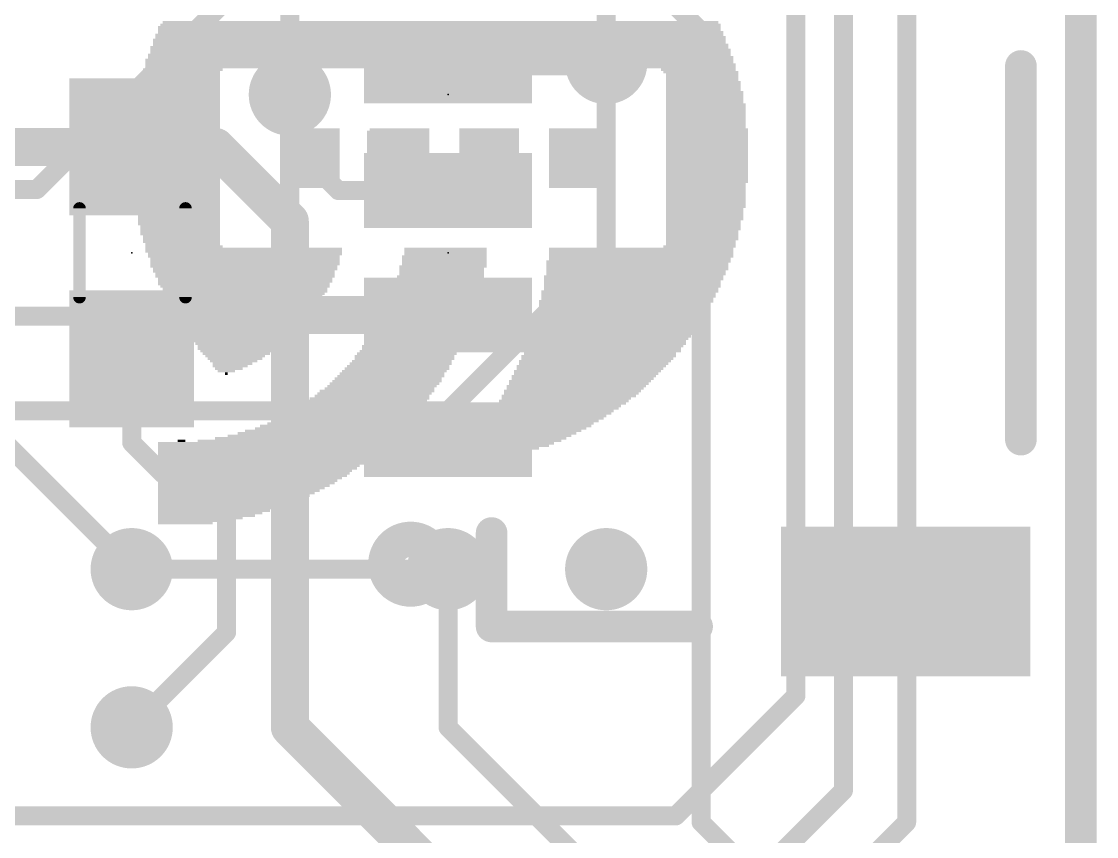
# Model space of a CAD drawing. Extents: x -41 to 66, y -18 to 51.
# Drawn here: x 16.9 to 25.53, y 15.63 to 22.18 of the extents above; entities that cross this region are included whole.
import ezdxf

# ---------------------------------------------------------------- set-up
doc = ezdxf.new("R2010")
doc.units = 0
for name, color, linetype in [('1', 12, 'CONTINUOUS'), ('16', 132, 'CONTINUOUS'), ('18', 110, 'CONTINUOUS'), ('20', 31, 'CONTINUOUS'), ('21', 41, 'CONTINUOUS'), ('22', 40, 'CONTINUOUS'), ('23', 53, 'CONTINUOUS'), ('24', 53, 'CONTINUOUS'), ('51', 53, 'CONTINUOUS')]:
    doc.layers.add(name, color=color, linetype=linetype)

# ---------------------------------------------------------------- blocks, each defined once
blk = doc.blocks.new('RECT')
blk.add_solid([(-0.5, -0.5), (0.5, -0.5), (-0.5, 0.5), (0.5, 0.5)])
blk = doc.blocks.new('ROUNDV')
at = {"const_width": 0.5}
blk.add_lwpolyline([(0, -0.25, 1), (0, 0.25, 1), (0, -0.25)], format="xyb", dxfattribs=at)

msp = doc.modelspace()

# ---------------------------------------------------------------- linework, layer by layer
at = {"layer": '1'}
for points, const_width in [([(25.4, 50.8), (25.4, 0)], 0.254), ([(19.05, 21.59), (19.05, 25.4)], 0.1524), ([(22.352, 22.098), (20.32, 24.13)], 0.1524), ([(22.352, 15.748), (22.352, 22.098)], 0.1524), ([(20.32, 21.82), (21.566, 21.82)], 0.1524), ([(21.566, 21.82), (21.59, 21.844)], 0.1524), ([(19.05, 21.59), (19.05, 21.209)], 0.1524), ([(17.78, 21.17), (16.422, 21.17)], 0.3048), ([(17.78, 21.17), (18.454, 21.17)], 0.3048), ([(19.05, 20.574), (18.454, 21.17)], 0.3048), ([(19.05, 21.209), (19.439, 20.82)], 0.1524), ([(20.32, 20.82), (19.439, 20.82)], 0.1524), ([(19.05, 19.812), (19.05, 20.574)], 0.3048), ([(19.058, 19.82), (19.05, 19.812)], 0.3048), ([(19.05, 16.51), (19.05, 19.812)], 0.3048), ([(20.32, 19.82), (19.058, 19.82)], 0.3048), ([(17.78, 19.47), (17.78, 18.796)], 0.1524), ([(16.51, 19.05), (17.78, 17.78)], 0.1524), ([(17.78, 18.796), (18.034, 18.542)], 0.1524), ([(18.034, 18.542), (18.288, 18.542)], 0.1524), ([(18.288, 18.542), (18.542, 18.288)], 0.1524), ([(18.542, 18.288), (18.542, 17.272)], 0.1524), ([(20.32, 16.51), (20.32, 17.78)], 0.1524), ([(18.542, 17.272), (17.78, 16.51)], 0.1524), ([(19.05, 16.51), (21.59, 13.97)], 0.3048), ([(22.86, 13.97), (20.32, 16.51)], 0.1524), ([(24.13, 13.97), (22.352, 15.748)], 0.1524)]:
    msp.add_lwpolyline(points, dxfattribs=dict(at, const_width=const_width))
for points, const_width in [([(22.3901, 22.098, 1), (22.3139, 22.098)], 0.0762), ([(22.3251, 22.0711, 1), (22.3789, 22.1249)], 0.0762), ([(20.32, 21.8581, 1), (20.32, 21.7819)], 0.0762), ([(21.5391, 21.8469, 1), (21.5929, 21.7931)], 0.0762), ([(21.6169, 21.8171, 1), (21.5631, 21.8709)], 0.0762), ([(21.566, 21.7819, 1), (21.566, 21.8581)], 0.0762), ([(19.0881, 21.59, 1), (19.0119, 21.59)], 0.0762), ([(19.0119, 21.59, 1), (19.0881, 21.59)], 0.0762), ([(17.78, 21.2462, 1), (17.78, 21.0938)], 0.1524), ([(17.78, 21.0938, 1), (17.78, 21.2462)], 0.1524), ([(18.5079, 21.2239, 1), (18.4001, 21.1161)], 0.1524), ([(18.454, 21.0938, 1), (18.454, 21.2462)], 0.1524), ([(19.0119, 21.209, 1), (19.0881, 21.209)], 0.0762), ([(19.0769, 21.2359, 1), (19.0231, 21.1821)], 0.0762), ([(19.439, 20.8581, 1), (19.439, 20.7819)], 0.0762), ([(20.32, 20.7819, 1), (20.32, 20.8581)], 0.0762), ([(19.4121, 20.7931, 1), (19.4659, 20.8469)], 0.0762), ([(19.1262, 20.574, 1), (18.9738, 20.574)], 0.1524), ([(18.9961, 20.5201, 1), (19.1039, 20.6279)], 0.1524), ([(19.1262, 19.812, 1), (18.9738, 19.812)], 0.1524), ([(18.9961, 19.8659, 1), (19.1039, 19.7581)], 0.1524), ([(19.058, 19.8962, 1), (19.058, 19.7438)], 0.1524), ([(19.1119, 19.7661, 1), (19.0041, 19.8739)], 0.1524), ([(20.32, 19.7438, 1), (20.32, 19.8962)], 0.1524), ([(18.9738, 19.812, 1), (19.1262, 19.812)], 0.1524), ([(17.8181, 19.47, 1), (17.7419, 19.47)], 0.0762), ([(17.7419, 18.796, 1), (17.8181, 18.796)], 0.0762), ([(17.8069, 18.8229, 1), (17.7531, 18.7691)], 0.0762), ([(18.034, 18.5801, 1), (18.034, 18.5039)], 0.0762), ([(18.0071, 18.5151, 1), (18.0609, 18.5689)], 0.0762), ([(18.3149, 18.5689, 1), (18.2611, 18.5151)], 0.0762), ([(18.288, 18.5039, 1), (18.288, 18.5801)], 0.0762), ([(18.5801, 18.288, 1), (18.5039, 18.288)], 0.0762), ([(18.5151, 18.2611, 1), (18.5689, 18.3149)], 0.0762), ([(17.7531, 17.7531, 1), (17.8069, 17.8069)], 0.0762), ([(20.3581, 17.78, 1), (20.2819, 17.78)], 0.0762), ([(18.5039, 17.272, 1), (18.5801, 17.272)], 0.0762), ([(18.5689, 17.2451, 1), (18.5151, 17.2989)], 0.0762), ([(19.1039, 16.5639, 1), (18.9961, 16.4561)], 0.1524), ([(17.7531, 16.5369, 1), (17.8069, 16.4831)], 0.0762), ([(18.9738, 16.51, 1), (19.1262, 16.51)], 0.1524), ([(20.3469, 16.5369, 1), (20.2931, 16.4831)], 0.0762), ([(20.2819, 16.51, 1), (20.3581, 16.51)], 0.0762), ([(22.3789, 15.7749, 1), (22.3251, 15.7211)], 0.0762), ([(22.3139, 15.748, 1), (22.3901, 15.748)], 0.0762)]:
    msp.add_lwpolyline(points, format="xyb", dxfattribs=dict(at, const_width=const_width))
at = {"layer": '16'}
for points, const_width in [([(25.4, 50.8), (25.4, 0)], 0.254), ([(24.003, 15.748), (24.003, 35.941)], 0.1524), ([(23.495, 16.002), (23.495, 34.925)], 0.1524), ([(23.114, 16.764), (23.114, 30.226)], 0.1524), ([(17.018, 20.828), (20.32, 24.13)], 0.1524), ([(21.59, 21.844), (21.59, 24.13)], 0.1524), ([(21.59, 20.32), (21.59, 21.844)], 0.1524), ([(19.05, 20.32), (19.05, 21.59)], 0.1524), ([(12.827, 20.828), (17.018, 20.828)], 0.1524), ([(18.542, 19.812), (19.05, 20.32)], 0.1524), ([(20.32, 19.05), (21.59, 20.32)], 0.1524), ([(11.176, 19.812), (18.542, 19.812)], 0.1524), ([(11.43, 19.05), (20.32, 19.05)], 0.1524), ([(17.78, 17.78), (20.32, 17.78)], 0.1524), ([(22.1488, 15.7988), (23.114, 16.764)], 0.1524), ([(22.733, 15.24), (23.495, 16.002)], 0.1524), ([(15.5509, 15.7988), (22.1488, 15.7988)], 0.1524), ([(22.86, 14.605), (24.003, 15.748)], 0.1524)]:
    msp.add_lwpolyline(points, dxfattribs=dict(at, const_width=const_width))
at = {"layer": '16', "const_width": 0.0762}
for points in [[(21.6281, 21.844, 1), (21.5519, 21.844)], [(21.5519, 21.844, 1), (21.6281, 21.844)], [(19.0881, 21.59, 1), (19.0119, 21.59)], [(16.9911, 20.8549, 1), (17.0449, 20.8011)], [(17.018, 20.7899, 1), (17.018, 20.8661)], [(19.0769, 20.2931, 1), (19.0231, 20.3469)], [(21.6169, 20.2931, 1), (21.5631, 20.3469)], [(19.0119, 20.32, 1), (19.0881, 20.32)], [(21.5519, 20.32, 1), (21.6281, 20.32)], [(18.5151, 19.8389, 1), (18.5689, 19.7851)], [(18.542, 19.7739, 1), (18.542, 19.8501)], [(20.2931, 19.0769, 1), (20.3469, 19.0231)], [(20.32, 19.0119, 1), (20.32, 19.0881)], [(17.78, 17.8181, 1), (17.78, 17.7419)], [(20.32, 17.7419, 1), (20.32, 17.8181)], [(23.1409, 16.7371, 1), (23.0871, 16.7909)], [(23.0759, 16.764, 1), (23.1521, 16.764)], [(23.5219, 15.9751, 1), (23.4681, 16.0289)], [(23.4569, 16.002, 1), (23.5331, 16.002)], [(22.1219, 15.8257, 1), (22.1757, 15.7719)], [(22.1488, 15.7607, 1), (22.1488, 15.8369)], [(24.0299, 15.7211, 1), (23.9761, 15.7749)], [(23.9649, 15.748, 1), (24.0411, 15.748)]]:
    msp.add_lwpolyline(points, format="xyb", dxfattribs=at)
at = {"layer": '20', "const_width": 0.2032}
msp.add_lwpolyline([(25.4, 50.8), (25.4, 0)], dxfattribs=at)
at = {"layer": '21', "const_width": 0.254}
for points in [[(24.92, 18.82), (24.92, 21.82)], [(20.67, 17.32), (20.67, 18.07)], [(22.32, 17.32), (20.67, 17.32)]]:
    msp.add_lwpolyline(points, dxfattribs=at)
at = {"layer": '21'}
for points, const_width in [([(24.9835, 21.82, 1), (24.8565, 21.82)], 0.127), ([(24.8565, 18.82, 1), (24.9835, 18.82)], 0.127), ([(20.02, 17.6786, 1), (20.02, 17.9614, 1), (20.02, 17.6786)], 0.4), ([(20.7335, 18.07, 1), (20.6065, 18.07)], 0.127), ([(20.67, 17.3835, 1), (20.67, 17.2565)], 0.127), ([(22.32, 17.2565, 1), (22.32, 17.3835)], 0.127), ([(20.6065, 17.32, 1), (20.7335, 17.32)], 0.127)]:
    msp.add_lwpolyline(points, format="xyb", dxfattribs=dict(at, const_width=const_width))
at = {"layer": '23'}
for p in [(17.78, 20.32), (20.32, 20.32)]:
    msp.add_point(p, dxfattribs=at)
at = {"layer": '24'}
msp.add_point((20.32, 21.59), dxfattribs=at)
at = {"layer": '51', "const_width": 0.1016}
for points in [[(17.361, 20.676), (17.361, 19.964)], [(18.212, 20.676), (18.212, 19.964)]]:
    msp.add_lwpolyline(points, dxfattribs=at)
at = {"layer": '51', "const_width": 0.0508}
for points in [[(17.3864, 20.676, 1), (17.3356, 20.676)], [(18.2374, 20.676, 1), (18.1866, 20.676)], [(17.3356, 19.964, 1), (17.3864, 19.964)], [(18.1866, 19.964, 1), (18.2374, 19.964)]]:
    msp.add_lwpolyline(points, format="xyb", dxfattribs=at)

# ---------------------------------------------------------------- block references
at = {"layer": '1', "rotation": 90}
for p, xscale, yscale in [((20.32, 21.82), 0.6, 1.35), ((20.32, 20.82), 0.6, 1.35), ((20.32, 19.82), 0.6, 1.35), ((20.32, 18.82), 0.6, 1.35), ((23.995, 17.52), 1.2, 2)]:
    msp.add_blockref('RECT', p, dxfattribs=dict(at, xscale=xscale, yscale=yscale))
at = {"layer": '1', "xscale": 1.1, "rotation": 270}
for p in [(17.78, 21.17), (17.78, 19.47)]:
    msp.add_blockref('RECT', p, dxfattribs=at)
at = {"layer": '18', "xscale": 0.6604, "yscale": 0.6604}
for p in [(21.59, 21.844), (21.59, 21.844), (19.05, 21.59), (19.05, 21.59), (17.78, 17.78), (17.78, 17.78), (20.32, 17.78), (20.32, 17.78), (21.59, 17.78), (21.59, 17.78), (17.78, 16.51), (17.78, 16.51)]:
    msp.add_blockref('ROUNDV', p, dxfattribs=at)
at = {"layer": '22', "yscale": 0.02, "rotation": 180}
for p, xscale in [((20.25, 22.13), 4.52), ((20.25, 22.11), 4.52), ((20.26, 22.09), 4.54), ((20.26, 22.15), 4.5), ((20.26, 22.17), 4.46), ((20.25, 22.03), 4.6), ((20.25, 22.01), 4.6), ((20.25, 22.07), 4.56), ((20.26, 22.05), 4.58), ((20.25, 21.97), 4.64), ((20.26, 21.95), 4.66), ((20.26, 21.93), 4.66), ((20.26, 21.99), 4.62), ((20.25, 21.87), 4.72), ((20.25, 21.85), 4.72), ((20.26, 21.83), 4.74), ((20.25, 21.91), 4.68), ((20.26, 21.89), 4.7), ((18.19, 21.79), 0.64), ((18.18, 21.77), 0.62), ((18.18, 21.75), 0.62), ((20.26, 21.81), 4.74), ((22.33, 21.79), 0.6), ((22.35, 21.77), 0.6), ((22.36, 21.75), 0.58), ((18.17, 21.71), 0.64), ((18.17, 21.69), 0.64), ((18.17, 21.67), 0.64), ((18.18, 21.73), 0.62), ((22.36, 21.73), 0.58), ((22.36, 21.71), 0.58), ((22.37, 21.69), 0.6), ((22.37, 21.67), 0.6), ((18.16, 21.65), 0.66), ((18.16, 21.63), 0.66), ((18.16, 21.61), 0.66), ((18.16, 21.59), 0.66), ((18.16, 21.57), 0.66), ((22.37, 21.65), 0.6), ((22.37, 21.63), 0.6), ((22.38, 21.61), 0.62), ((22.38, 21.59), 0.62), ((22.38, 21.57), 0.62), ((18.15, 21.53), 0.68), ((18.15, 21.51), 0.68), ((18.15, 21.49), 0.68), ((18.16, 21.55), 0.66), ((22.38, 21.55), 0.62), ((22.38, 21.53), 0.62), ((22.39, 21.51), 0.64), ((22.39, 21.49), 0.64), ((18.14, 21.43), 0.7), ((18.14, 21.41), 0.7), ((18.15, 21.47), 0.68), ((18.15, 21.45), 0.68), ((22.39, 21.47), 0.64), ((22.39, 21.45), 0.64), ((22.39, 21.43), 0.64), ((22.39, 21.41), 0.64), ((18.14, 21.39), 0.7), ((18.14, 21.37), 0.7), ((18.14, 21.35), 0.7), ((18.14, 21.33), 0.7), ((22.39, 21.39), 0.64), ((22.39, 21.37), 0.64), ((22.39, 21.35), 0.64), ((22.39, 21.33), 0.64), ((18.14, 21.31), 0.7), ((18.14, 21.29), 0.7), ((18.14, 21.27), 0.7), ((18.14, 21.25), 0.7), ((18.14, 21.23), 0.7), ((19.21, 21.29), 0.48), ((19.21, 21.27), 0.48), ((19.21, 21.25), 0.48), ((19.21, 21.23), 0.48), ((19.22, 21.31), 0.46), ((19.92, 21.29), 0.5), ((19.92, 21.27), 0.5), ((19.92, 21.25), 0.5), ((19.92, 21.23), 0.5), ((19.93, 21.31), 0.48), ((20.65, 21.31), 0.48), ((20.65, 21.29), 0.48), ((20.65, 21.27), 0.48), ((20.65, 21.25), 0.48), ((20.65, 21.23), 0.48), ((21.36, 21.31), 0.46), ((21.37, 21.29), 0.48), ((21.37, 21.27), 0.48), ((21.37, 21.25), 0.48), ((21.37, 21.23), 0.48), ((22.4, 21.31), 0.66), ((22.4, 21.29), 0.66), ((22.4, 21.27), 0.66), ((22.4, 21.25), 0.66), ((22.4, 21.23), 0.66), ((18.13, 21.17), 0.72), ((18.13, 21.15), 0.72), ((18.14, 21.21), 0.7), ((18.14, 21.19), 0.7), ((19.21, 21.21), 0.48), ((19.21, 21.19), 0.48), ((19.21, 21.17), 0.48), ((19.21, 21.15), 0.48), ((19.92, 21.21), 0.5), ((19.92, 21.19), 0.5), ((19.92, 21.17), 0.5), ((19.92, 21.15), 0.5), ((20.65, 21.21), 0.48), ((20.65, 21.19), 0.48), ((20.65, 21.17), 0.48), ((20.65, 21.15), 0.48), ((21.37, 21.21), 0.48), ((21.37, 21.19), 0.48), ((21.37, 21.17), 0.48), ((21.37, 21.15), 0.48), ((22.4, 21.21), 0.66), ((22.4, 21.19), 0.66), ((22.4, 21.17), 0.66), ((22.4, 21.15), 0.66), ((18.13, 21.13), 0.72), ((18.13, 21.11), 0.72), ((18.13, 21.09), 0.72), ((18.13, 21.07), 0.72), ((19.21, 21.13), 0.48), ((19.21, 21.11), 0.48), ((19.21, 21.09), 0.48), ((19.21, 21.07), 0.48), ((19.92, 21.13), 0.5), ((19.92, 21.11), 0.5), ((19.92, 21.09), 0.5), ((19.92, 21.07), 0.5), ((20.65, 21.13), 0.48), ((20.65, 21.11), 0.48), ((20.65, 21.09), 0.48), ((20.65, 21.07), 0.48), ((21.37, 21.13), 0.48), ((21.37, 21.11), 0.48), ((21.37, 21.09), 0.48), ((21.37, 21.07), 0.48), ((22.4, 21.13), 0.66), ((22.4, 21.11), 0.66), ((22.4, 21.09), 0.66), ((22.4, 21.07), 0.66), ((18.13, 21.05), 0.72), ((18.13, 21.03), 0.72), ((18.14, 21.01), 0.7), ((18.14, 20.99), 0.7), ((18.14, 20.97), 0.7), ((19.21, 21.05), 0.48), ((19.21, 21.03), 0.48), ((19.21, 21.01), 0.48), ((19.21, 20.99), 0.48), ((19.21, 20.97), 0.48), ((19.92, 21.05), 0.5), ((19.92, 21.03), 0.5), ((19.92, 21.01), 0.5), ((19.92, 20.99), 0.5), ((19.92, 20.97), 0.5), ((20.65, 21.05), 0.48), ((20.65, 21.03), 0.48), ((20.65, 21.01), 0.48), ((20.65, 20.99), 0.48), ((20.65, 20.97), 0.48), ((21.37, 21.05), 0.48), ((21.37, 21.03), 0.48), ((21.37, 21.01), 0.48), ((21.37, 20.99), 0.48), ((21.37, 20.97), 0.48), ((22.4, 21.05), 0.66), ((22.4, 21.03), 0.66), ((22.4, 21.01), 0.66), ((22.4, 20.99), 0.66), ((22.4, 20.97), 0.66), ((18.14, 20.95), 0.7), ((18.14, 20.93), 0.7), ((18.14, 20.91), 0.7), ((18.14, 20.89), 0.7), ((19.21, 20.95), 0.48), ((19.21, 20.93), 0.48), ((19.21, 20.91), 0.48), ((19.21, 20.89), 0.48), ((19.92, 20.95), 0.5), ((19.92, 20.93), 0.5), ((19.92, 20.91), 0.5), ((19.92, 20.89), 0.5), ((20.65, 20.95), 0.48), ((20.65, 20.93), 0.48), ((20.65, 20.91), 0.48), ((20.65, 20.89), 0.48), ((21.37, 20.95), 0.48), ((21.37, 20.93), 0.48), ((21.37, 20.91), 0.48), ((21.37, 20.89), 0.48), ((22.4, 20.95), 0.66), ((22.4, 20.93), 0.66), ((22.4, 20.91), 0.66), ((22.4, 20.89), 0.66), ((18.14, 20.87), 0.7), ((18.14, 20.85), 0.7), ((18.14, 20.83), 0.7), ((18.14, 20.81), 0.7), ((19.21, 20.87), 0.48), ((19.22, 20.85), 0.46), ((19.92, 20.87), 0.5), ((19.93, 20.85), 0.48), ((20.65, 20.87), 0.48), ((20.65, 20.85), 0.48), ((21.37, 20.87), 0.48), ((21.36, 20.85), 0.46), ((22.39, 20.87), 0.64), ((22.39, 20.85), 0.64), ((22.39, 20.83), 0.64), ((22.39, 20.81), 0.64), ((18.14, 20.79), 0.7), ((18.14, 20.77), 0.7), ((18.14, 20.75), 0.7), ((18.15, 20.73), 0.68), ((18.15, 20.71), 0.68), ((22.39, 20.79), 0.64), ((22.39, 20.77), 0.64), ((22.39, 20.75), 0.64), ((22.39, 20.73), 0.64), ((22.39, 20.71), 0.64), ((18.15, 20.69), 0.68), ((18.15, 20.67), 0.68), ((18.16, 20.65), 0.66), ((18.16, 20.63), 0.66), ((22.39, 20.69), 0.64), ((22.38, 20.67), 0.62), ((22.38, 20.65), 0.62), ((22.38, 20.63), 0.62), ((18.16, 20.61), 0.66), ((18.16, 20.59), 0.66), ((18.16, 20.57), 0.66), ((18.16, 20.55), 0.66), ((22.38, 20.61), 0.62), ((22.38, 20.59), 0.62), ((22.37, 20.57), 0.6), ((22.37, 20.55), 0.6), ((18.17, 20.53), 0.64), ((18.17, 20.51), 0.64), ((18.17, 20.49), 0.64), ((18.17, 20.47), 0.64), ((18.18, 20.45), 0.62), ((22.37, 20.53), 0.6), ((22.37, 20.51), 0.6), ((22.36, 20.49), 0.58), ((22.36, 20.47), 0.58), ((22.36, 20.45), 0.58), ((18.18, 20.43), 0.62), ((18.18, 20.41), 0.62), ((18.19, 20.39), 0.6), ((18.2, 20.37), 0.62), ((22.34, 20.37), 0.58), ((22.36, 20.43), 0.58), ((22.35, 20.41), 0.56), ((22.35, 20.39), 0.56), ((18.68, 20.35), 1.58), ((18.68, 20.33), 1.58), ((18.69, 20.31), 1.56), ((18.68, 20.29), 1.54), ((20.29, 20.29), 0.68), ((20.3, 20.35), 0.66), ((20.3, 20.33), 0.66), ((20.3, 20.31), 0.66), ((21.87, 20.35), 1.48), ((21.87, 20.33), 1.48), ((21.87, 20.31), 1.48), ((21.87, 20.29), 1.48), ((18.69, 20.27), 1.52), ((18.69, 20.25), 1.52), ((18.69, 20.23), 1.52), ((18.68, 20.21), 1.5), ((18.69, 20.19), 1.48), ((20.28, 20.21), 0.7), ((20.27, 20.19), 0.68), ((20.29, 20.27), 0.68), ((20.29, 20.25), 0.68), ((20.29, 20.23), 0.68), ((21.85, 20.25), 1.48), ((21.84, 20.23), 1.46), ((21.84, 20.21), 1.46), ((21.84, 20.19), 1.46), ((21.86, 20.27), 1.46), ((18.68, 20.17), 1.46), ((18.69, 20.15), 1.44), ((18.69, 20.13), 1.44), ((18.69, 20.11), 1.4), ((20.26, 20.13), 0.7), ((20.26, 20.11), 0.7), ((20.27, 20.17), 0.68), ((20.27, 20.15), 0.68), ((21.81, 20.13), 1.44), ((21.81, 20.11), 1.44), ((21.83, 20.17), 1.44), ((21.83, 20.15), 1.44), ((18.69, 20.09), 1.4), ((18.68, 20.07), 1.38), ((18.69, 20.05), 1.36), ((18.69, 20.03), 1.32), ((20.24, 20.07), 0.7), ((20.24, 20.05), 0.7), ((20.24, 20.03), 0.7), ((20.25, 20.09), 0.68), ((21.8, 20.09), 1.42), ((21.8, 20.07), 1.42), ((21.8, 20.05), 1.42), ((21.79, 20.03), 1.4), ((18.69, 20.01), 1.32), ((18.68, 19.99), 1.3), ((18.68, 19.97), 1.26), ((18.68, 19.95), 1.26), ((18.68, 19.93), 1.22), ((20.21, 19.95), 0.72), ((20.2, 19.93), 0.7), ((20.22, 20.01), 0.7), ((20.22, 19.99), 0.7), ((20.22, 19.97), 0.7), ((21.75, 19.93), 1.4), ((21.78, 20.01), 1.42), ((21.77, 19.99), 1.4), ((21.77, 19.97), 1.4), ((21.76, 19.95), 1.38), ((18.69, 19.91), 1.2), ((18.68, 19.89), 1.18), ((18.68, 19.87), 1.14), ((18.68, 19.85), 1.14), ((20.17, 19.87), 0.72), ((20.17, 19.85), 0.72), ((20.19, 19.91), 0.72), ((20.19, 19.89), 0.72), ((21.71, 19.85), 1.36), ((21.74, 19.91), 1.38), ((21.73, 19.89), 1.36), ((21.73, 19.87), 1.36), ((18.68, 19.83), 1.1), ((18.67, 19.81), 1.08), ((18.67, 19.79), 1.04), ((18.68, 19.77), 1.02), ((20.14, 19.79), 0.74), ((20.14, 19.77), 0.74), ((20.16, 19.83), 0.74), ((20.15, 19.81), 0.72), ((21.68, 19.77), 1.34), ((21.71, 19.83), 1.36), ((21.7, 19.81), 1.34), ((21.69, 19.79), 1.32), ((18.67, 19.73), 0.96), ((18.67, 19.71), 0.92), ((18.66, 19.69), 0.9), ((20.09, 19.69), 0.76), ((20.1, 19.71), 0.74), ((20.12, 19.75), 0.74), ((20.12, 19.73), 0.74), ((21.66, 19.73), 1.34), ((21.65, 19.71), 1.32), ((21.64, 19.69), 1.3), ((21.67, 19.75), 1.32), ((18.66, 19.67), 0.86), ((18.66, 19.65), 0.82), ((18.65, 19.63), 0.8), ((18.65, 19.61), 0.76), ((18.64, 19.59), 0.7), ((20.04, 19.59), 0.78), ((20.05, 19.61), 0.76), ((20.07, 19.65), 0.76), ((20.07, 19.63), 0.76), ((20.09, 19.67), 0.76), ((21.59, 19.61), 1.28), ((21.59, 19.59), 1.28), ((21.62, 19.65), 1.3), ((21.61, 19.63), 1.28), ((21.64, 19.67), 1.3), ((18.64, 19.57), 0.66), ((18.63, 19.55), 0.64), ((18.63, 19.53), 0.6), ((18.62, 19.51), 0.54), ((19.99, 19.51), 0.8), ((20, 19.53), 0.78), ((20.02, 19.57), 0.78), ((20.02, 19.55), 0.78), ((21.56, 19.55), 1.26), ((21.56, 19.53), 1.26), ((21.54, 19.51), 1.22), ((21.58, 19.57), 1.26), ((18.61, 19.49), 0.48), ((18.61, 19.47), 0.44), ((18.6, 19.45), 0.38), ((18.59, 19.43), 0.32), ((19.94, 19.43), 0.82), ((19.95, 19.45), 0.8), ((19.97, 19.49), 0.8), ((19.97, 19.47), 0.8), ((21.5, 19.45), 1.22), ((21.49, 19.43), 1.2), ((21.53, 19.49), 1.24), ((21.52, 19.47), 1.22), ((18.57, 19.41), 0.28), ((18.56, 19.39), 0.22), ((18.54, 19.37), 0.14), ((18.54, 19.35), 0.02), ((19.86, 19.33), 0.86), ((19.87, 19.35), 0.84), ((19.89, 19.37), 0.84), ((19.91, 19.39), 0.84), ((19.92, 19.41), 0.82), ((21.41, 19.33), 1.16), ((21.44, 19.37), 1.18), ((21.43, 19.35), 1.16), ((21.47, 19.41), 1.2), ((21.46, 19.39), 1.18), ((19.79, 19.25), 0.88), ((19.81, 19.27), 0.88), ((19.83, 19.29), 0.88), ((19.84, 19.31), 0.86), ((21.35, 19.25), 1.12), ((21.38, 19.29), 1.14), ((21.37, 19.27), 1.12), ((21.4, 19.31), 1.14), ((19.71, 19.17), 0.92), ((19.73, 19.19), 0.92), ((19.75, 19.21), 0.92), ((19.77, 19.23), 0.88), ((21.29, 19.17), 1.08), ((21.32, 19.21), 1.1), ((21.31, 19.19), 1.08), ((21.34, 19.23), 1.1), ((19.6, 19.07), 1.02), ((19.62, 19.09), 0.98), ((19.65, 19.11), 0.96), ((19.67, 19.13), 0.96), ((19.69, 19.15), 0.96), ((21.23, 19.11), 1.04), ((21.25, 19.13), 1.04), ((21.27, 19.15), 1.04), ((19.49, 18.99), 1.08), ((19.52, 19.01), 1.06), ((19.55, 19.03), 1.04), ((19.58, 19.05), 1.02), ((21.1, 18.99), 0.94), ((21.12, 19.01), 0.94), ((21.15, 19.03), 0.96), ((21.17, 19.05), 0.96), ((19.36, 18.91), 1.18), ((19.39, 18.93), 1.16), ((19.43, 18.95), 1.12), ((19.46, 18.97), 1.1), ((21.01, 18.91), 0.84), ((21.05, 18.95), 0.88), ((21.04, 18.93), 0.86), ((21.08, 18.97), 0.9), ((18.18, 18.81), 0.06), ((19.08, 18.81), 1.54), ((19.16, 18.83), 1.42), ((19.22, 18.85), 1.34), ((19.27, 18.87), 1.28), ((19.31, 18.89), 1.24), ((20.87, 18.81), 0.72), ((20.9, 18.83), 0.74), ((20.95, 18.87), 0.8), ((20.93, 18.85), 0.76), ((20.98, 18.89), 0.82), ((18.91, 18.79), 1.84), ((18.9, 18.77), 1.82), ((18.89, 18.75), 1.8), ((18.88, 18.73), 1.78), ((20.72, 18.73), 0.54), ((20.8, 18.77), 0.66), ((20.76, 18.75), 0.58), ((20.83, 18.79), 0.68), ((18.87, 18.71), 1.76), ((18.86, 18.69), 1.74), ((18.84, 18.67), 1.7), ((18.83, 18.65), 1.68), ((20.52, 18.65), 0.3), ((20.59, 18.67), 0.4), ((20.63, 18.69), 0.44), ((20.68, 18.71), 0.5), ((18.82, 18.63), 1.66), ((18.8, 18.61), 1.62), ((18.79, 18.59), 1.6), ((18.77, 18.57), 1.56), ((18.76, 18.55), 1.54), ((20.45, 18.63), 0.12), ((18.75, 18.53), 1.52), ((18.73, 18.51), 1.48), ((18.71, 18.49), 1.44), ((18.7, 18.47), 1.42), ((18.68, 18.45), 1.38), ((18.66, 18.43), 1.34), ((18.64, 18.41), 1.3), ((18.62, 18.39), 1.26), ((18.6, 18.37), 1.22), ((18.58, 18.35), 1.18), ((18.55, 18.33), 1.12), ((18.53, 18.31), 1.08), ((18.5, 18.29), 1.02), ((18.48, 18.27), 0.98), ((18.44, 18.25), 0.9), ((18.41, 18.23), 0.84), ((18.38, 18.21), 0.78), ((18.33, 18.19), 0.68), ((18.29, 18.17), 0.6), ((18.21, 18.15), 0.44)]:
    msp.add_blockref('RECT', p, dxfattribs=dict(at, xscale=xscale))
for p in [(18.67, 19.75), (21.19, 19.07), (21.21, 19.09)]:
    msp.add_blockref('RECT', p, dxfattribs=at)
at = {"layer": '51', "xscale": 0.5001, "yscale": 0.95, "rotation": 270}
for p in [(17.7851, 20.9082), (17.7851, 19.7398)]:
    msp.add_blockref('RECT', p, dxfattribs=at)

doc.saveas('drawing.dxf')
